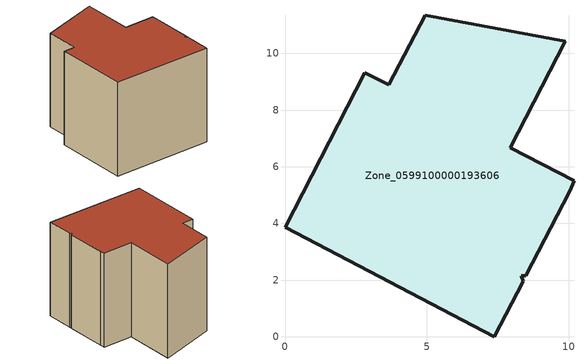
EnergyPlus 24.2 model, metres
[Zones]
Zone_0599100000193606
 floor ground (C_G): 8.5,2.16 8.34,2.15 8.4,1.97 7.38,0 0,3.87 2.82,9.32 3.66,8.88 4.94,11.35 9.89,10.42 7.95,6.67 10.19,5.51 10.04,5.14 z0
 wall outside (C_F): 9.89,10.42 4.94,11.35 3.66,8.88 2.82,9.32 0,3.87 7.38,0 8.4,1.97 8.34,2.15 8.5,2.16 10.04,5.14 10.19,5.51 7.95,6.67 9.89,10.42 z0:7.76
 roof outside (C_R): 8.34,2.15 8.5,2.16 10.04,5.14 10.19,5.51 7.95,6.67 9.89,10.42 4.94,11.35 3.66,8.88 2.82,9.32 0,3.87 7.38,0 8.4,1.97 z7.76
[BUILDING]
Pand.0599100000193606: North Axis=0; Terrain=City; Loads Convergence Tolerance Value=0.04; Temperature Convergence Tolerance Value=0.4; Solar Distribution=FullExterior; Maximum Number of Warmup Days=25; Minimum Number of Warmup Days=1
[Site:Location]
Rotterdam.The.Hague.AP_ZH_NLD Design_Conditions: Latitude=51.96; Longitude=4.45; Time Zone=1; Elevation=-4.5
[SITE:GROUNDTEMPERATURE:BUILDINGSURFACE]
18, 18, 18, 18, 18, 18, 18, 18, 18, 18, 18, 18
[MATERIAL] Thermal Absorptance=0.9; Solar Absorptance=0.7; Visible Absorptance=0.7
Name | Roughness | Thickness | Conductivity | Density | Specific Heat
G.TC.1946-1964 | MediumSmooth | 0.15 | 1 | 540 | 1210
F.TC.1946-1964 | Rough | 0.3 | 0.857143 | 1920 | 840
R.TC.1946-1964 | MediumRough | 0.2 | 0.235294 | 1500 | 1000
[CONSTRUCTION]
C_G: G.TC.1946-1964
C_F: F.TC.1946-1964
C_R: R.TC.1946-1964
[ZONE]
Zone_0599100000193606: Type=1; Multiplier=1; Ceiling Height=Autocalculate; Volume=Autocalculate; Floor Area=autocalculate; Part of Total Floor Area=Yes
[ZONEINFILTRATION:DESIGNFLOWRATE]
Infil_Zone_0599100000193606: Zone or ZoneList or Space or SpaceList=Zone_0599100000193606; Schedule=AlwaysOn; Design Flow Rate Calculation Method=Flow/Area; Flow Rate per Floor Area=0.003; Constant Term Coefficient=1; Temperature Term Coefficient=0; Velocity Term Coefficient=0; Velocity Squared Term Coefficient=0
[HVACTEMPLATE:ZONE:IDEALLOADSAIRSYSTEM]
Zone_0599100000193606: Maximum Heating Supply Air Temperature=50; Minimum Cooling Supply Air Temperature=13; Maximum Heating Supply Air Humidity Ratio=0.0156; Minimum Cooling Supply Air Humidity Ratio=0.0077; Heating Limit=NoLimit; Cooling Limit=NoLimit; Dehumidification Control Type=ConstantSensibleHeatRatio; Cooling Sensible Heat Ratio=0.7; Dehumidification Setpoint=60; Humidification Control Type=None; Humidification Setpoint=30; Outdoor Air Method=None; Outdoor Air Flow Rate per Person=0.00944; Outdoor Air Flow Rate per Zone Floor Area=0; Outdoor Air Flow Rate per Zone=0; Demand Controlled Ventilation Type=None; Outdoor Air Economizer Type=NoEconomizer; Heat Recovery Type=None; Sensible Heat Recovery Effectiveness=0.7; Latent Heat Recovery Effectiveness=0.65
[ZONECONTROL:THERMOSTAT]
ThermostatControl_Zone_0599100000193606: Zone or ZoneList=Zone_0599100000193606; Control Type Schedule=DualSetpointControlType; Control 1=Thermostat_Zone_0599100000193606; Temperature Difference Between Cutout And Setpoint=0
[THERMOSTATSETPOINT:DUALSETPOINT]
Thermostat_Zone_0599100000193606: Heating Setpoint Temperature Schedule=HeatingSetpoint_Zone_0599100000193606; Cooling Setpoint Temperature Schedule=CoolingSetpoint_Zone_0599100000193606
[SCHEDULE:COMPACT]
HeatingSetpoint_Zone_0599100000193606: Through: 12/31, For: AllDays, Until: 24:00, 21
CoolingSetpoint_Zone_0599100000193606: Through: 12/31, For: AllDays, Until: 24:00, 24
DualSetpointControlType: Through: 12/31, For: AllDays, Until: 24:00, 4
AlwaysOn: Through: 12/31, For: AllDays, Until: 24:00, 1
